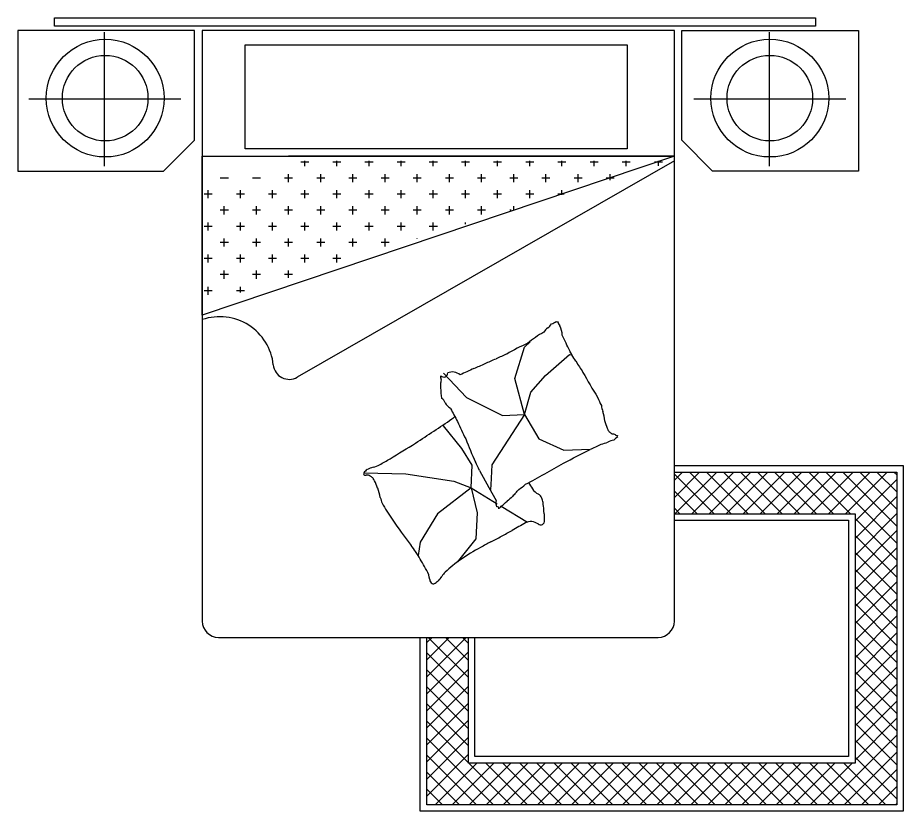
# Model space of a CAD drawing. Header units: millimetres. Extents: x 1787 to 68324, y 1435 to 30835.
# Drawn here: x 50394 to 53396, y 14471 to 17161 of the extents above; entities that cross this region are included whole.
import ezdxf

# ---------------------------------------------------------------- set-up
doc = ezdxf.new("R2010")
doc.units = ezdxf.units.MM

# ---------------------------------------------------------------- blocks, each defined once
blk = doc.blocks.new('A$C14383811')
at = {"linetype": 'ByBlock', "lineweight": -2}
for p, q in [((0.1243, 2.6901), (2.7041, 2.6901)), ((0.1243, 2.6617), (0.1243, 2.6901)), ((2.7041, 2.6901), (2.7041, 2.6617)), ((0, 2.6465), (0, 2.17)), ((0.5995, 2.6465), (0, 2.6465)), ((2.7041, 2.6617), (0.1243, 2.6617)), ((0.5995, 2.2749), (0.5995, 2.6465)), ((2.2256, 2.6465), (0.6256, 2.6465)), ((0.6256, 2.6465), (0.6256, 0.6441)), ((2.2256, 0.6441), (2.2256, 2.6465)), ((2.2507, 2.6465), (2.8501, 2.6465)), ((2.2507, 2.2749), (2.2507, 2.6465)), ((2.8501, 2.6465), (2.8501, 2.17)), ((0.2932, 2.641), (0.2932, 2.1864)), ((2.5471, 2.641), (2.5471, 2.1864)), ((0.7706, 2.5984), (2.0654, 2.5984)), ((0.7706, 2.2452), (0.7706, 2.5984)), ((2.0654, 2.5984), (2.0654, 2.2452)), ((0.5526, 2.4142), (0.0381, 2.4142)), ((2.8065, 2.4142), (2.2921, 2.4142)), ((0.5995, 2.2749), (0.4946, 2.17)), ((2.2507, 2.2749), (2.3555, 2.17)), ((2.0654, 2.2452), (0.7706, 2.2452)), ((2.2256, 2.2202), (0.6256, 1.6818)), ((0.6256, 2.2202), (2.2256, 2.2202)), ((0.6256, 1.6818), (0.6256, 2.2202)), ((0.9177, 2.2202), (2.2256, 2.2202)), ((2.2256, 2.2202), (0.9177, 2.2202)), ((2.2256, 2.2049), (0.9477, 1.4713)), ((0.9864, 2.2005), (0.9591, 2.2005)), ((0.9728, 2.1869), (0.9728, 2.2049)), ((1.0954, 2.2005), (1.0681, 2.2005)), ((1.0817, 2.1869), (1.0817, 2.2049)), ((1.2044, 2.2005), (1.1771, 2.2005)), ((1.1907, 2.1869), (1.1907, 2.2049)), ((1.3134, 2.2005), (1.2861, 2.2005)), ((1.2997, 2.1869), (1.2997, 2.2049)), ((1.4223, 2.2005), (1.3951, 2.2005)), ((1.4087, 2.1869), (1.4087, 2.2049)), ((1.5313, 2.2005), (1.5041, 2.2005)), ((1.5177, 2.1869), (1.5177, 2.2049)), ((1.6403, 2.2005), (1.6131, 2.2005)), ((1.6267, 2.1869), (1.6267, 2.2049)), ((1.7493, 2.2005), (1.7221, 2.2005)), ((1.7357, 2.1869), (1.7357, 2.2049)), ((1.8583, 2.2005), (1.8311, 2.2005)), ((1.8447, 2.1869), (1.8447, 2.2049)), ((1.9673, 2.2005), (1.9401, 2.2005)), ((1.9537, 2.1869), (1.9537, 2.2049)), ((2.0763, 2.2005), (2.049, 2.2005)), ((2.0627, 2.1869), (2.0627, 2.2049)), ((2.1853, 2.2005), (2.158, 2.2005)), ((2.1717, 2.1885), (2.1717, 2.2049)), ((0, 2.17), (0.4946, 2.17)), ((2.8501, 2.17), (2.3555, 2.17)), ((0.7139, 2.146), (0.6866, 2.146)), ((0.8229, 2.146), (0.7956, 2.146)), ((0.9319, 2.146), (0.9046, 2.146)), ((0.9183, 2.1324), (0.9183, 2.1597)), ((1.0409, 2.146), (1.0136, 2.146)), ((1.0272, 2.1324), (1.0272, 2.1597)), ((1.1499, 2.146), (1.1226, 2.146)), ((1.1362, 2.1324), (1.1362, 2.1597)), ((1.2589, 2.146), (1.2316, 2.146)), ((1.2452, 2.1324), (1.2452, 2.1597)), ((1.3678, 2.146), (1.3406, 2.146)), ((1.3542, 2.1324), (1.3542, 2.1597)), ((1.4768, 2.146), (1.4496, 2.146)), ((1.4632, 2.1324), (1.4632, 2.1597)), ((1.5858, 2.146), (1.5586, 2.146)), ((1.5722, 2.1324), (1.5722, 2.1597)), ((1.6948, 2.146), (1.6676, 2.146)), ((1.6812, 2.1324), (1.6812, 2.1597)), ((1.8038, 2.146), (1.7766, 2.146)), ((1.7902, 2.1324), (1.7902, 2.1597)), ((1.9128, 2.146), (1.8856, 2.146)), ((1.8992, 2.1324), (1.8992, 2.1597)), ((2.0218, 2.146), (1.9946, 2.146)), ((2.0082, 2.1389), (2.0082, 2.1597)), ((0.6458, 2.0779), (0.6458, 2.1052)), ((0.7548, 2.0779), (0.7548, 2.1052)), ((0.8638, 2.0779), (0.8638, 2.1052)), ((0.9728, 2.0779), (0.9728, 2.1052)), ((1.0817, 2.0779), (1.0817, 2.1052)), ((1.1907, 2.0779), (1.1907, 2.1052)), ((1.2997, 2.0779), (1.2997, 2.1052)), ((1.4087, 2.0779), (1.4087, 2.1052)), ((1.5177, 2.0779), (1.5177, 2.1052)), ((1.6267, 2.0779), (1.6267, 2.1052)), ((1.7357, 2.0779), (1.7357, 2.1052)), ((1.8447, 2.0892), (1.8447, 2.1052)), ((0.6594, 2.0916), (0.6322, 2.0916)), ((0.7684, 2.0916), (0.7411, 2.0916)), ((0.8774, 2.0916), (0.8501, 2.0916)), ((0.9864, 2.0916), (0.9591, 2.0916)), ((1.0954, 2.0916), (1.0681, 2.0916)), ((1.2044, 2.0916), (1.1771, 2.0916)), ((1.3134, 2.0916), (1.2861, 2.0916)), ((1.4223, 2.0916), (1.3951, 2.0916)), ((1.5313, 2.0916), (1.5041, 2.0916)), ((1.6403, 2.0916), (1.6131, 2.0916)), ((1.7493, 2.0916), (1.7221, 2.0916)), ((1.8525, 2.0916), (1.8311, 2.0916)), ((0.7003, 2.0234), (0.7003, 2.0507)), ((0.8093, 2.0234), (0.8093, 2.0507)), ((0.9183, 2.0234), (0.9183, 2.0507)), ((1.0272, 2.0234), (1.0272, 2.0507)), ((1.1362, 2.0234), (1.1362, 2.0507)), ((1.2452, 2.0234), (1.2452, 2.0507)), ((1.3542, 2.0234), (1.3542, 2.0507)), ((1.4632, 2.0234), (1.4632, 2.0507)), ((1.5722, 2.0234), (1.5722, 2.0507)), ((1.6812, 2.0395), (1.6812, 2.0507)), ((0.7139, 2.0371), (0.6866, 2.0371)), ((0.8229, 2.0371), (0.7956, 2.0371)), ((0.9319, 2.0371), (0.9046, 2.0371)), ((1.0409, 2.0371), (1.0136, 2.0371)), ((1.1499, 2.0371), (1.1226, 2.0371)), ((1.2589, 2.0371), (1.2316, 2.0371)), ((1.3678, 2.0371), (1.3406, 2.0371)), ((1.4768, 2.0371), (1.4496, 2.0371)), ((1.5858, 2.0371), (1.5586, 2.0371)), ((1.6731, 2.0371), (1.6676, 2.0371)), ((0.6594, 1.9826), (0.6322, 1.9826)), ((0.6458, 1.9689), (0.6458, 1.9962)), ((0.7684, 1.9826), (0.7411, 1.9826)), ((0.7548, 1.9689), (0.7548, 1.9962)), ((0.8774, 1.9826), (0.8501, 1.9826)), ((0.8638, 1.9689), (0.8638, 1.9962)), ((0.9864, 1.9826), (0.9591, 1.9826)), ((0.9728, 1.9689), (0.9728, 1.9962)), ((1.0954, 1.9826), (1.0681, 1.9826)), ((1.0817, 1.9689), (1.0817, 1.9962)), ((1.2044, 1.9826), (1.1771, 1.9826)), ((1.1907, 1.9689), (1.1907, 1.9962)), ((1.3134, 1.9826), (1.2861, 1.9826)), ((1.2997, 1.9689), (1.2997, 1.9962)), ((1.4223, 1.9826), (1.3951, 1.9826)), ((1.4087, 1.9689), (1.4087, 1.9962)), ((1.5177, 1.9899), (1.5177, 1.9962)), ((0.7139, 1.9281), (0.6866, 1.9281)), ((0.7003, 1.9144), (0.7003, 1.9417)), ((0.8229, 1.9281), (0.7956, 1.9281)), ((0.8093, 1.9144), (0.8093, 1.9417)), ((0.9319, 1.9281), (0.9046, 1.9281)), ((0.9183, 1.9144), (0.9183, 1.9417)), ((1.0409, 1.9281), (1.0136, 1.9281)), ((1.0272, 1.9144), (1.0272, 1.9417)), ((1.1499, 1.9281), (1.1226, 1.9281)), ((1.1362, 1.9144), (1.1362, 1.9417)), ((1.2589, 1.9281), (1.2316, 1.9281)), ((1.2452, 1.9144), (1.2452, 1.9417)), ((1.3542, 1.9402), (1.3542, 1.9417)), ((0.6594, 1.8736), (0.6322, 1.8736)), ((0.6458, 1.8599), (0.6458, 1.8872)), ((0.7684, 1.8736), (0.7411, 1.8736)), ((0.7548, 1.8599), (0.7548, 1.8872)), ((0.8774, 1.8736), (0.8501, 1.8736)), ((0.8638, 1.8599), (0.8638, 1.8872)), ((0.9864, 1.8736), (0.9591, 1.8736)), ((0.9728, 1.8599), (0.9728, 1.8872)), ((1.0954, 1.8736), (1.0681, 1.8736)), ((1.0817, 1.8599), (1.0817, 1.8872)), ((0.7003, 1.8054), (0.7003, 1.8327)), ((0.8093, 1.8054), (0.8093, 1.8327)), ((0.9183, 1.8078), (0.9183, 1.8327)), ((0.7139, 1.8191), (0.6866, 1.8191)), ((0.8229, 1.8191), (0.7956, 1.8191)), ((0.9319, 1.8191), (0.9046, 1.8191)), ((0.6458, 1.751), (0.6458, 1.7782)), ((0.7548, 1.7581), (0.7548, 1.7782)), ((0.6594, 1.7646), (0.6322, 1.7646)), ((0.7684, 1.7646), (0.7411, 1.7646)), ((1.7172, 1.573), (1.7365, 1.5912)), ((1.685, 1.4667), (1.7172, 1.573)), ((1.7892, 1.4771), (1.8705, 1.5489)), ((1.8705, 1.5489), (1.8783, 1.5473)), ((1.4429, 1.485), (1.5214, 1.4031)), ((1.7394, 1.4208), (1.7892, 1.4771)), ((1.7172, 1.345), (1.685, 1.4667)), ((1.7172, 1.345), (1.7394, 1.4208)), ((1.5214, 1.4031), (1.6429, 1.342)), ((1.7172, 1.345), (1.6069, 1.174)), ((1.6429, 1.342), (1.7172, 1.345)), ((1.7172, 1.345), (1.7664, 1.2625)), ((1.5053, 1.2295), (1.443, 1.3069)), ((1.7664, 1.2625), (1.8507, 1.2239)), ((1.5406, 1.1737), (1.5053, 1.2295)), ((1.8507, 1.2239), (1.9404, 1.227)), ((1.5369, 1.0967), (1.5406, 1.1737)), ((1.6069, 1.174), (1.6037, 1.1069)), ((2.2256, 1.1717), (3.0016, 1.1717)), ((3.0016, 1.1717), (3.0016, 0)), ((1.1732, 1.1473), (1.3156, 1.144)), ((1.3156, 1.144), (1.4777, 1.1192)), ((1.5647, 1.1557), (1.597, 1.0977)), ((2.2256, 1.1499), (2.9798, 1.1499)), ((2.2256, 1.0641), (2.3114, 1.1499)), ((2.2256, 1.1219), (2.2536, 1.1499)), ((2.3604, 1.0082), (2.2256, 1.143)), ((2.2275, 1.0082), (2.3692, 1.1499)), ((2.4182, 1.0082), (2.2765, 1.1499)), ((2.2853, 1.0082), (2.427, 1.1499)), ((2.476, 1.0082), (2.3343, 1.1499)), ((2.3431, 1.0082), (2.4848, 1.1499)), ((2.5338, 1.0082), (2.3921, 1.1499)), ((2.4009, 1.0082), (2.5426, 1.1499)), ((2.5916, 1.0082), (2.4499, 1.1499)), ((2.4587, 1.0082), (2.6004, 1.1499)), ((2.6494, 1.0082), (2.5077, 1.1499)), ((2.5165, 1.0082), (2.6582, 1.1499)), ((2.7072, 1.0082), (2.5655, 1.1499)), ((2.5743, 1.0082), (2.716, 1.1499)), ((2.765, 1.0082), (2.6233, 1.1499)), ((2.6321, 1.0082), (2.7738, 1.1499)), ((2.8228, 1.0082), (2.6811, 1.1499)), ((2.6899, 1.0082), (2.8316, 1.1499)), ((2.9798, 0.9089), (2.7389, 1.1499)), ((2.7477, 1.0082), (2.8894, 1.1499)), ((2.9798, 0.9667), (2.7967, 1.1499)), ((2.8055, 1.0082), (2.9472, 1.1499)), ((2.9798, 1.0245), (2.8545, 1.1499)), ((2.9798, 1.0823), (2.9123, 1.1499)), ((2.9798, 1.1401), (2.9701, 1.1499)), ((2.9798, 1.1499), (2.9798, 0.0218)), ((1.4777, 1.1192), (1.5369, 1.0967)), ((2.8381, 0.983), (2.9798, 1.1247)), ((1.5369, 1.0967), (1.4226, 1.0088)), ((1.5369, 1.0967), (1.5571, 1.0116)), ((1.5369, 1.0967), (1.625, 1.0427)), ((1.597, 1.0977), (1.6219, 1.0531)), ((1.6037, 1.1069), (1.6028, 1.0908)), ((2.3026, 1.0082), (2.2256, 1.0851)), ((2.8381, 0.9252), (2.9798, 1.0669)), ((1.6388, 1.0342), (1.7274, 0.9799)), ((2.2448, 1.0082), (2.2256, 1.0273)), ((1.4226, 1.0088), (1.3644, 0.9119)), ((1.5571, 1.0116), (1.5531, 0.9238)), ((2.2256, 1.0082), (2.8381, 1.0082)), ((2.8381, 0.8674), (2.9798, 1.0091)), ((2.8381, 1.0082), (2.8381, 0.1635)), ((2.9798, 0.8511), (2.8381, 0.9928)), ((2.2256, 0.9864), (2.8163, 0.9864)), ((2.8163, 0.9864), (2.8163, 0.1853)), ((2.8381, 0.8096), (2.9798, 0.9513)), ((2.9798, 0.7933), (2.8381, 0.935)), ((1.3644, 0.9119), (1.3569, 0.8676)), ((1.5531, 0.9238), (1.4898, 0.8447)), ((2.8381, 0.7518), (2.9798, 0.8935)), ((2.9798, 0.7355), (2.8381, 0.8772)), ((2.8381, 0.694), (2.9798, 0.8357)), ((2.9798, 0.6777), (2.8381, 0.8194)), ((2.8381, 0.6362), (2.9798, 0.7779)), ((2.9798, 0.6199), (2.8381, 0.7616)), ((2.8381, 0.5784), (2.9798, 0.7201)), ((2.9798, 0.5621), (2.8381, 0.7038)), ((2.8381, 0.5206), (2.9798, 0.6623)), ((2.9798, 0.5043), (2.8381, 0.646)), ((2.8381, 0.4628), (2.9798, 0.6045)), ((0.6801, 0.5896), (2.1711, 0.5896)), ((1.3646, 0), (1.3646, 0.5896)), ((1.3864, 0.0218), (1.3864, 0.5896)), ((1.3864, 0.4561), (1.5199, 0.5896)), ((1.3864, 0.5139), (1.4621, 0.5896)), ((1.3864, 0.5717), (1.4043, 0.5896)), ((1.5281, 0.4533), (1.3917, 0.5896)), ((1.5281, 0.5111), (1.4495, 0.5896)), ((1.5281, 0.5689), (1.5073, 0.5896)), ((1.5281, 0.1635), (1.5281, 0.5896)), ((1.5499, 0.1853), (1.5499, 0.5896)), ((2.9798, 0.4465), (2.8381, 0.5882)), ((2.8381, 0.405), (2.9798, 0.5467)), ((1.3864, 0.3983), (1.5281, 0.54)), ((1.5281, 0.3955), (1.3864, 0.5371)), ((2.9798, 0.3887), (2.8381, 0.5304)), ((1.3864, 0.3405), (1.5281, 0.4822)), ((2.8381, 0.3472), (2.9798, 0.4889)), ((1.5281, 0.3377), (1.3864, 0.4793)), ((2.9798, 0.3309), (2.8381, 0.4726)), ((1.3864, 0.2827), (1.5281, 0.4244)), ((1.5281, 0.2799), (1.3864, 0.4215)), ((2.8381, 0.2894), (2.9798, 0.4311)), ((2.9798, 0.2731), (2.8381, 0.4148)), ((1.3864, 0.2249), (1.5281, 0.3666)), ((1.5281, 0.2221), (1.3864, 0.3637)), ((2.8381, 0.2316), (2.9798, 0.3733)), ((2.9798, 0.2153), (2.8381, 0.357)), ((1.3864, 0.1671), (1.5281, 0.3088)), ((1.5281, 0.1643), (1.3864, 0.3059)), ((2.8381, 0.1738), (2.9798, 0.3155)), ((2.9798, 0.1575), (2.8381, 0.2992)), ((1.3864, 0.1093), (1.5281, 0.251)), ((1.6127, 0.0218), (1.3864, 0.2481)), ((2.7439, 0.0218), (2.9798, 0.2577)), ((2.9798, 0.0997), (2.8381, 0.2414)), ((1.3864, 0.0515), (1.5281, 0.1932)), ((1.5549, 0.0218), (1.3864, 0.1903)), ((2.8163, 0.1853), (1.5499, 0.1853)), ((2.8018, 0.0218), (2.9798, 0.1999)), ((2.9798, 0.0419), (2.8381, 0.1836)), ((1.4145, 0.0218), (1.5562, 0.1635)), ((1.4723, 0.0218), (1.614, 0.1635)), ((2.8381, 0.1635), (1.5281, 0.1635)), ((1.6705, 0.0218), (1.5288, 0.1635)), ((1.5301, 0.0218), (1.6718, 0.1635)), ((1.7283, 0.0218), (1.5866, 0.1635)), ((1.5879, 0.0218), (1.7296, 0.1635)), ((1.7861, 0.0218), (1.6444, 0.1635)), ((1.6457, 0.0218), (1.7874, 0.1635)), ((1.8439, 0.0218), (1.7022, 0.1635)), ((1.7035, 0.0218), (1.8452, 0.1635)), ((1.9017, 0.0218), (1.76, 0.1635)), ((1.7613, 0.0218), (1.903, 0.1635)), ((1.9595, 0.0218), (1.8178, 0.1635)), ((1.8191, 0.0218), (1.9608, 0.1635)), ((2.0173, 0.0218), (1.8756, 0.1635)), ((1.8769, 0.0218), (2.0186, 0.1635)), ((2.0751, 0.0218), (1.9334, 0.1635)), ((1.9347, 0.0218), (2.0764, 0.1635)), ((2.1329, 0.0218), (1.9912, 0.1635)), ((1.9925, 0.0218), (2.1342, 0.1635)), ((2.1907, 0.0218), (2.049, 0.1635)), ((2.0503, 0.0218), (2.192, 0.1635)), ((2.2485, 0.0218), (2.1068, 0.1635)), ((2.1081, 0.0218), (2.2498, 0.1635)), ((2.3063, 0.0218), (2.1646, 0.1635)), ((2.1659, 0.0218), (2.3076, 0.1635)), ((2.3641, 0.0218), (2.2224, 0.1635)), ((2.2237, 0.0218), (2.3654, 0.1635)), ((2.4219, 0.0218), (2.2802, 0.1635)), ((2.2815, 0.0218), (2.4232, 0.1635)), ((2.4797, 0.0218), (2.3381, 0.1635)), ((2.3393, 0.0218), (2.481, 0.1635)), ((2.5375, 0.0218), (2.3959, 0.1635)), ((2.3971, 0.0218), (2.5388, 0.1635)), ((2.5953, 0.0218), (2.4537, 0.1635)), ((2.4549, 0.0218), (2.5966, 0.1635)), ((2.6531, 0.0218), (2.5115, 0.1635)), ((2.5127, 0.0218), (2.6544, 0.1635)), ((2.7109, 0.0218), (2.5693, 0.1635)), ((2.5705, 0.0218), (2.7122, 0.1635)), ((2.7687, 0.0218), (2.6271, 0.1635)), ((2.6283, 0.0218), (2.77, 0.1635)), ((2.8266, 0.0218), (2.6849, 0.1635)), ((2.6861, 0.0218), (2.8278, 0.1635)), ((2.8844, 0.0218), (2.7427, 0.1635)), ((2.9422, 0.0218), (2.8005, 0.1635)), ((1.4971, 0.0218), (1.3864, 0.1325)), ((2.8596, 0.0218), (2.9798, 0.1421)), ((1.4393, 0.0218), (1.3864, 0.0747)), ((2.9174, 0.0218), (2.9798, 0.0843)), ((2.9798, 0.0218), (1.3864, 0.0218)), ((2.9752, 0.0218), (2.9798, 0.0265)), ((3.0016, 0), (1.3646, 0))]:
    blk.add_line(p, q, dxfattribs=at)
for centre, radius in [((0.2965, 2.4174), 0.1995), ((2.5493, 2.4174), 0.1995), ((0.2965, 2.4174), 0.145), ((2.5493, 2.4174), 0.145)]:
    blk.add_circle(centre, radius, dxfattribs=at)
for centre, radius, start, end in [((0.685, 1.4942), 0.1823, 5.8962, 109.0136), ((1.7558, 1.6896), 0.0653, 308.3251, 324.7534), ((1.7904, 1.7041), 0.0555, 289.6736, 308.3251), ((1.8287, 1.6656), 0.00633, 232.3267, 289.6736), ((1.8491, 1.6603), 0.0183, 181.874, 232.3267), ((2.0219, 1.2211), 0.4686, 120.6167, 128.7401), ((1.8393, 1.5848), 0.0687, 128.7401, 144.7534), ((1.7633, 1.611), 0.0823, 1.874, 25.0321), ((-0.7577, 0.3331), 2.9012, 25.0321, 26.1922), ((2.0037, 0.9651), 0.6797, 113.8732, 120.6167), ((-1.0694, 7.6161), 6.6505, 293.51709, 293.86545), ((4.1966, -4.2847), 6.3633, 113.51709, 113.87322), ((1.7025, 1.4608), 0.1959, 26.1922, 30.6572), ((1.3804, 1.2224), 0.5945, 30.6572, 33.1284), ((0.9205, 1.5185), 0.0545, 185.8962, 299.8586), ((0.6573, 3.5104), 2.1975, 293.8654, 294.9507), ((3.42, 2.4696), 1.7963, 211.7069, 213.1284), ((1.4435, 1.4859), 0.0139, 228.1198, 0.1789), ((1.3587, 1.4683), 0.0759, 0.1789, 5.4927), ((1.4733, 1.4502), 0.0391, 48.1198, 114.0751), ((2.9234, -1.5813), 3.3757, 114.0751, 114.9507), ((3.8227, 2.5506), 2.1831, 209.1298, 211.7069), ((0.7149, 1.4711), 0.7199, 357.5816, 358.5804), ((1.8514, 1.4452), 0.4169, 177.5816, 178.894), ((1.4839, 1.4675), 0.0493, 178.894, 185.4927), ((1.1978, 1.4205), 0.2372, 358.5804, 4.8878), ((1.3536, 1.3921), 0.0844, 4.8878, 15.4717), ((1.4251, 1.3781), 0.0246, 15.4717, 59.4145), ((1.4925, 1.4089), 0.0499, 208.9491, 239.4145), ((2.1655, 1.4796), 0.2142, 200.8959, 209.1298), ((2.4494, 1.8516), 1.0958, 206.3125, 208.9491), ((2.066, 1.3865), 0.0883, 187.269, 200.8959), ((1.7804, 1.2965), 0.2114, 7.269, 16.0638), ((-0.4825, 4.1463), 3.4278, 302.2817, 304.7568), ((1.3993, 1.4345), 0.127, 304.7568, 310.6287), ((3.1665, 2.0771), 1.8385, 204.277, 206.3125), ((1.6299, 1.1911), 0.3836, 16.0638, 20.1515), ((1.9624, 1.2743), 0.0429, 20.1515, 32.3985), ((3.1065, 1.8854), 1.706, 201.4293, 204.277), ((1.9918, 1.2764), 0.0167, 32.3985, 49.698), ((1.9606, 1.2145), 0.0841, 49.698, 57.3768), ((2.0178, 1.2634), 0.0154, 57.3768, 100.3902), ((2.05, 1.2334), 0.0384, 116.6242, 140.9178), ((2.0318, 1.2802), 0.00686, 213.6886, 280.3902), ((2.0368, 1.2704), 0.00483, 140.9178, 213.6886), ((-1.6171, 5.9424), 5.5523, 301.2366, 302.2817), ((1.5655, 2.0587), 0.9123, 294.2625, 296.8408), ((1.9649, 1.3301), 0.0863, 278.384, 294.2625), ((2.0297, 1.1928), 0.0655, 98.384, 116.6242), ((-0.6565, 6.1345), 5.5523, 296.8408, 297.8858), ((1.1852, 1.2503), 0.0863, 282.7799, 298.6584), ((0.789, 1.9751), 0.9123, 298.6584, 301.2366), ((1.3473, 1.0703), 0.2336, 21.4293, 29.1298), ((0.1179, 4.1381), 3.4278, 297.8858, 300.361), ((1.1772, 1.1445), 0.00483, 145.3137, 218.0845), ((1.2048, 1.1254), 0.0384, 121.0201, 145.3137), ((1.1788, 1.1458), 0.00686, 218.0845, 284.7861), ((1.2188, 1.1022), 0.0655, 102.7799, 121.0201), ((1.1845, 1.1242), 0.0154, 61.7727, 104.7861), ((1.152, 1.0638), 0.0841, 54.0939, 61.7727), ((1.1915, 1.1184), 0.0167, 36.7944, 54.0939), ((1.1705, 1.1027), 0.0429, 24.5474, 36.7944), ((0.8606, 0.9611), 0.3836, 20.4597, 24.5474), ((2.6601, 1.6952), 1.0958, 212.0205, 213.345), ((1.022, 1.0213), 0.2114, 11.6648, 20.4597), ((1.6384, 1.1318), 0.0723, 313.2437, 325.8771), ((1.6341, 1.2009), 0.127, 300.361, 313.2437), ((1.7864, 1.1203), 0.0499, 213.345, 243.8104), ((1.3155, 1.0819), 0.0883, 191.6648, 205.2918), ((1.6453, 1.0439), 0.0251, 158.5521, 209.1298), ((1.5122, 1.2056), 0.2131, 306.4846, 313.3831), ((1.7936, 0.9094), 0.1955, 126.4846, 133.687), ((1.7416, 1.023), 0.0776, 133.687, 145.8771), ((1.7535, 1.0533), 0.0246, 19.8676, 63.8104), ((1.6973, 1.033), 0.0844, 9.2836, 19.8676), ((1.4293, 1.1357), 0.2142, 205.2918, 213.5257), ((1.6261, 1.0273), 0.00509, 338.5521, 121.9854), ((1.6391, 1.0198), 0.01, 121.9854, 145.6246), ((1.6083, 1.0552), 0.037, 313.3831, 325.6246), ((1.5465, 1.0084), 0.2372, 2.9763, 9.2836), ((1.0645, 0.9833), 0.7199, 1.9775, 2.9763), ((3.0707, 2.2231), 2.1831, 213.5257, 216.1028), ((2.2006, 1.0225), 0.4169, 181.9775, 183.2899), ((1.8335, 1.0014), 0.0493, 183.2899, 189.8886), ((1.7102, 0.9799), 0.0759, 4.5748, 9.8886), ((3.3304, -1.9902), 3.3757, 118.471, 119.3465), ((1.7398, 0.9429), 0.0391, 52.5157, 118.471), ((1.7721, 0.9849), 0.0139, 232.5157, 4.5748), ((2.7582, 1.9952), 1.7963, 216.1028, 217.5243), ((-1.5094, 6.79), 6.6505, 297.91297, 298.26133), ((0.599, 2.8678), 2.1975, 298.2613, 299.3465), ((0.862, 0.539), 0.5945, 35.0531, 37.5243), ((4.5827, -4.7098), 6.3633, 117.91297, 118.26911), ((1.1883, 0.7679), 0.1959, 30.588, 35.0531), ((1.8909, 0.2959), 0.6797, 118.2691, 125.0126), ((-1.1406, -0.6087), 2.9012, 29.428, 30.588), ((1.7698, 0.4688), 0.4686, 125.0126, 133.136), ((1.3146, 0.7763), 0.0823, 6.2698, 29.428), ((1.4963, 0.7607), 0.0687, 133.136, 149.1493), ((1.4146, 0.7873), 0.0183, 186.2698, 236.7226), ((1.388, 0.8222), 0.0555, 294.0694, 312.721), ((1.3814, 0.8294), 0.0653, 312.721, 329.1493), ((1.408, 0.7773), 0.00633, 236.7226, 294.0694), ((0.6801, 0.6441), 0.0545, 180, 270), ((2.1711, 0.6441), 0.0545, 270, 0)]:
    blk.add_arc(centre, radius, start, end, dxfattribs=at)

msp = doc.modelspace()

# ---------------------------------------------------------------- block references
at = {"xscale": 1000, "yscale": 1000, "zscale": 1000}
msp.add_blockref('A$C14383811', (50394.5, 14471), dxfattribs=at)

doc.saveas('drawing.dxf')
